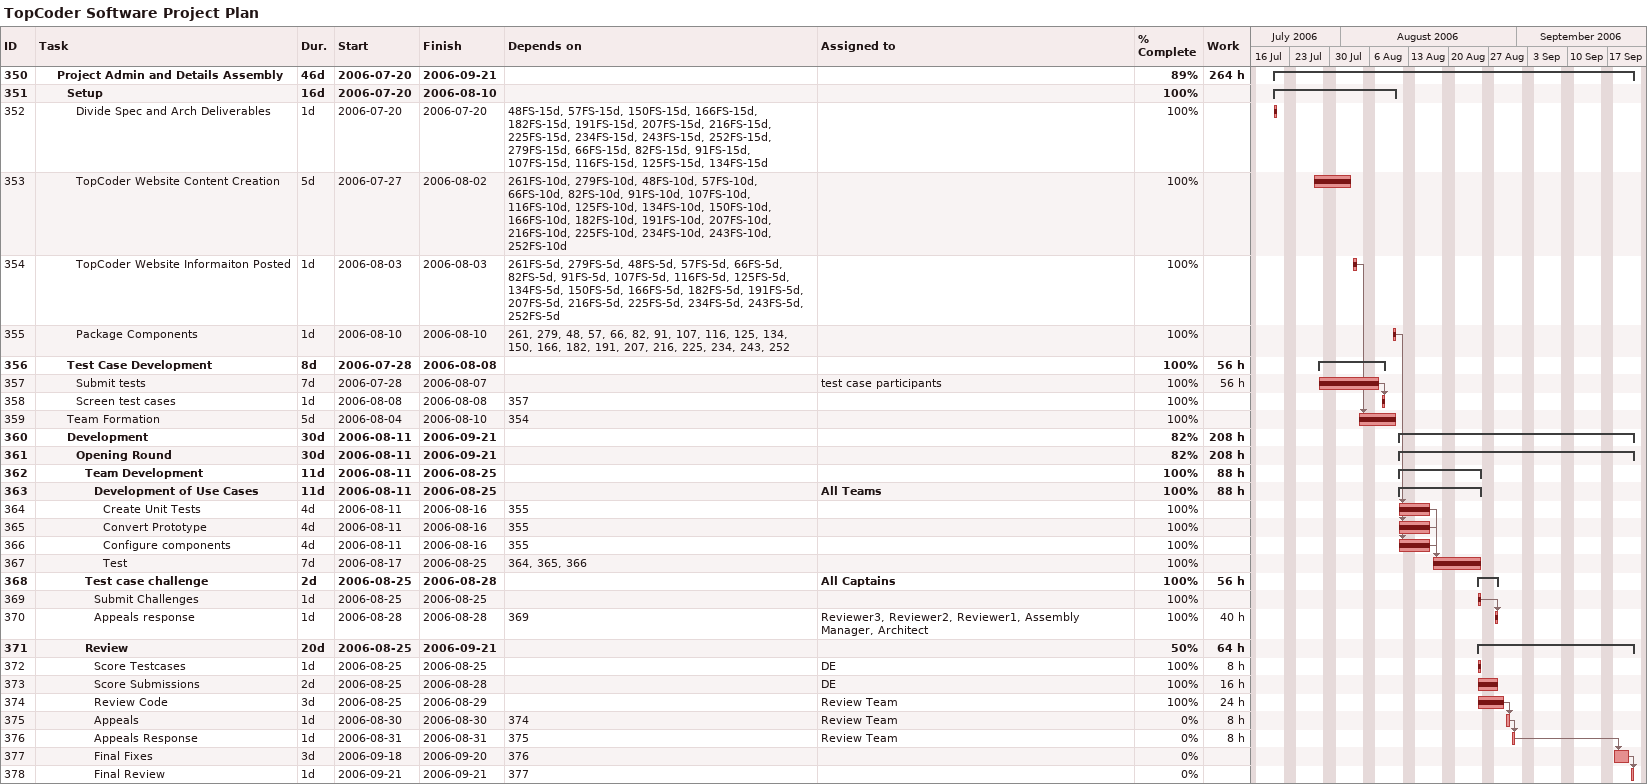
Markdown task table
TopCoder Software Project Plan

| ID | Level | Task | Duration | Start | Finish | Predecessors | Resources | % complete | Work (h) |
|---|---|---|---|---|---|---|---|---|---|
| 350 | 3 | **Project Admin and Details Assembly** | 46d | 2006-07-20 | 2006-09-21 |  |  | 89 | 264 |
| 351 | 4 | **Setup** | 16d | 2006-07-20 | 2006-08-10 |  |  | 100 |  |
| 352 | 5 | Divide Spec and Arch Deliverables | 1d | 2006-07-20 | 2006-07-20 | 48FS-15d, 57FS-15d, 150FS-15d, 166FS-15d, 182FS-15d, 191FS-15d, 207FS-15d, 216FS-15d, 225FS-15d, 234FS-15d, 243FS-15d, 252FS-15d, 279FS-15d, 66FS-15d, 82FS-15d, 91FS-15d, 107FS-15d, 116FS-15d, 125FS-15d, 134FS-15d |  | 100 |  |
| 353 | 5 | TopCoder Website Content Creation | 5d | 2006-07-27 | 2006-08-02 | 261FS-10d, 279FS-10d, 48FS-10d, 57FS-10d, 66FS-10d, 82FS-10d, 91FS-10d, 107FS-10d, 116FS-10d, 125FS-10d, 134FS-10d, 150FS-10d, 166FS-10d, 182FS-10d, 191FS-10d, 207FS-10d, 216FS-10d, 225FS-10d, 234FS-10d, 243FS-10d, 252FS-10d |  | 100 |  |
| 354 | 5 | TopCoder Website Informaiton Posted | 1d | 2006-08-03 | 2006-08-03 | 261FS-5d, 279FS-5d, 48FS-5d, 57FS-5d, 66FS-5d, 82FS-5d, 91FS-5d, 107FS-5d, 116FS-5d, 125FS-5d, 134FS-5d, 150FS-5d, 166FS-5d, 182FS-5d, 191FS-5d, 207FS-5d, 216FS-5d, 225FS-5d, 234FS-5d, 243FS-5d, 252FS-5d |  | 100 |  |
| 355 | 5 | Package Components | 1d | 2006-08-10 | 2006-08-10 | 261, 279, 48, 57, 66, 82, 91, 107, 116, 125, 134, 150, 166, 182, 191, 207, 216, 225, 234, 243, 252 |  | 100 |  |
| 356 | 4 | **Test Case Development** | 8d | 2006-07-28 | 2006-08-08 |  |  | 100 | 56 |
| 357 | 5 | Submit tests | 7d | 2006-07-28 | 2006-08-07 |  | test case participants | 100 | 56 |
| 358 | 5 | Screen test cases | 1d | 2006-08-08 | 2006-08-08 | 357 |  | 100 |  |
| 359 | 4 | Team Formation | 5d | 2006-08-04 | 2006-08-10 | 354 |  | 100 |  |
| 360 | 4 | **Development** | 30d | 2006-08-11 | 2006-09-21 |  |  | 82 | 208 |
| 361 | 5 | **Opening Round** | 30d | 2006-08-11 | 2006-09-21 |  |  | 82 | 208 |
| 362 | 6 | **Team Development** | 11d | 2006-08-11 | 2006-08-25 |  |  | 100 | 88 |
| 363 | 7 | **Development of Use Cases** | 11d | 2006-08-11 | 2006-08-25 |  | All Teams | 100 | 88 |
| 364 | 8 | Create Unit Tests | 4d | 2006-08-11 | 2006-08-16 | 355 |  | 100 |  |
| 365 | 8 | Convert Prototype | 4d | 2006-08-11 | 2006-08-16 | 355 |  | 100 |  |
| 366 | 8 | Configure components | 4d | 2006-08-11 | 2006-08-16 | 355 |  | 100 |  |
| 367 | 8 | Test | 7d | 2006-08-17 | 2006-08-25 | 364, 365, 366 |  | 100 |  |
| 368 | 6 | **Test case challenge** | 2d | 2006-08-25 | 2006-08-28 |  | All Captains | 100 | 56 |
| 369 | 7 | Submit Challenges | 1d | 2006-08-25 | 2006-08-25 |  |  | 100 |  |
| 370 | 7 | Appeals response | 1d | 2006-08-28 | 2006-08-28 | 369 | Reviewer3, Reviewer2, Reviewer1, Assembly Manager, Architect | 100 | 40 |
| 371 | 6 | **Review** | 20d | 2006-08-25 | 2006-09-21 |  |  | 50 | 64 |
| 372 | 7 | Score Testcases | 1d | 2006-08-25 | 2006-08-25 |  | DE | 100 | 8 |
| 373 | 7 | Score Submissions | 2d | 2006-08-25 | 2006-08-28 |  | DE | 100 | 16 |
| 374 | 7 | Review Code | 3d | 2006-08-25 | 2006-08-29 |  | Review Team | 100 | 24 |
| 375 | 7 | Appeals | 1d | 2006-08-30 | 2006-08-30 | 374 | Review Team | 0 | 8 |
| 376 | 7 | Appeals Response | 1d | 2006-08-31 | 2006-08-31 | 375 | Review Team | 0 | 8 |
| 377 | 7 | Final Fixes | 3d | 2006-09-18 | 2006-09-20 | 376 |  | 0 |  |
| 378 | 7 | Final Review | 1d | 2006-09-21 | 2006-09-21 | 377 |  | 0 |  |
